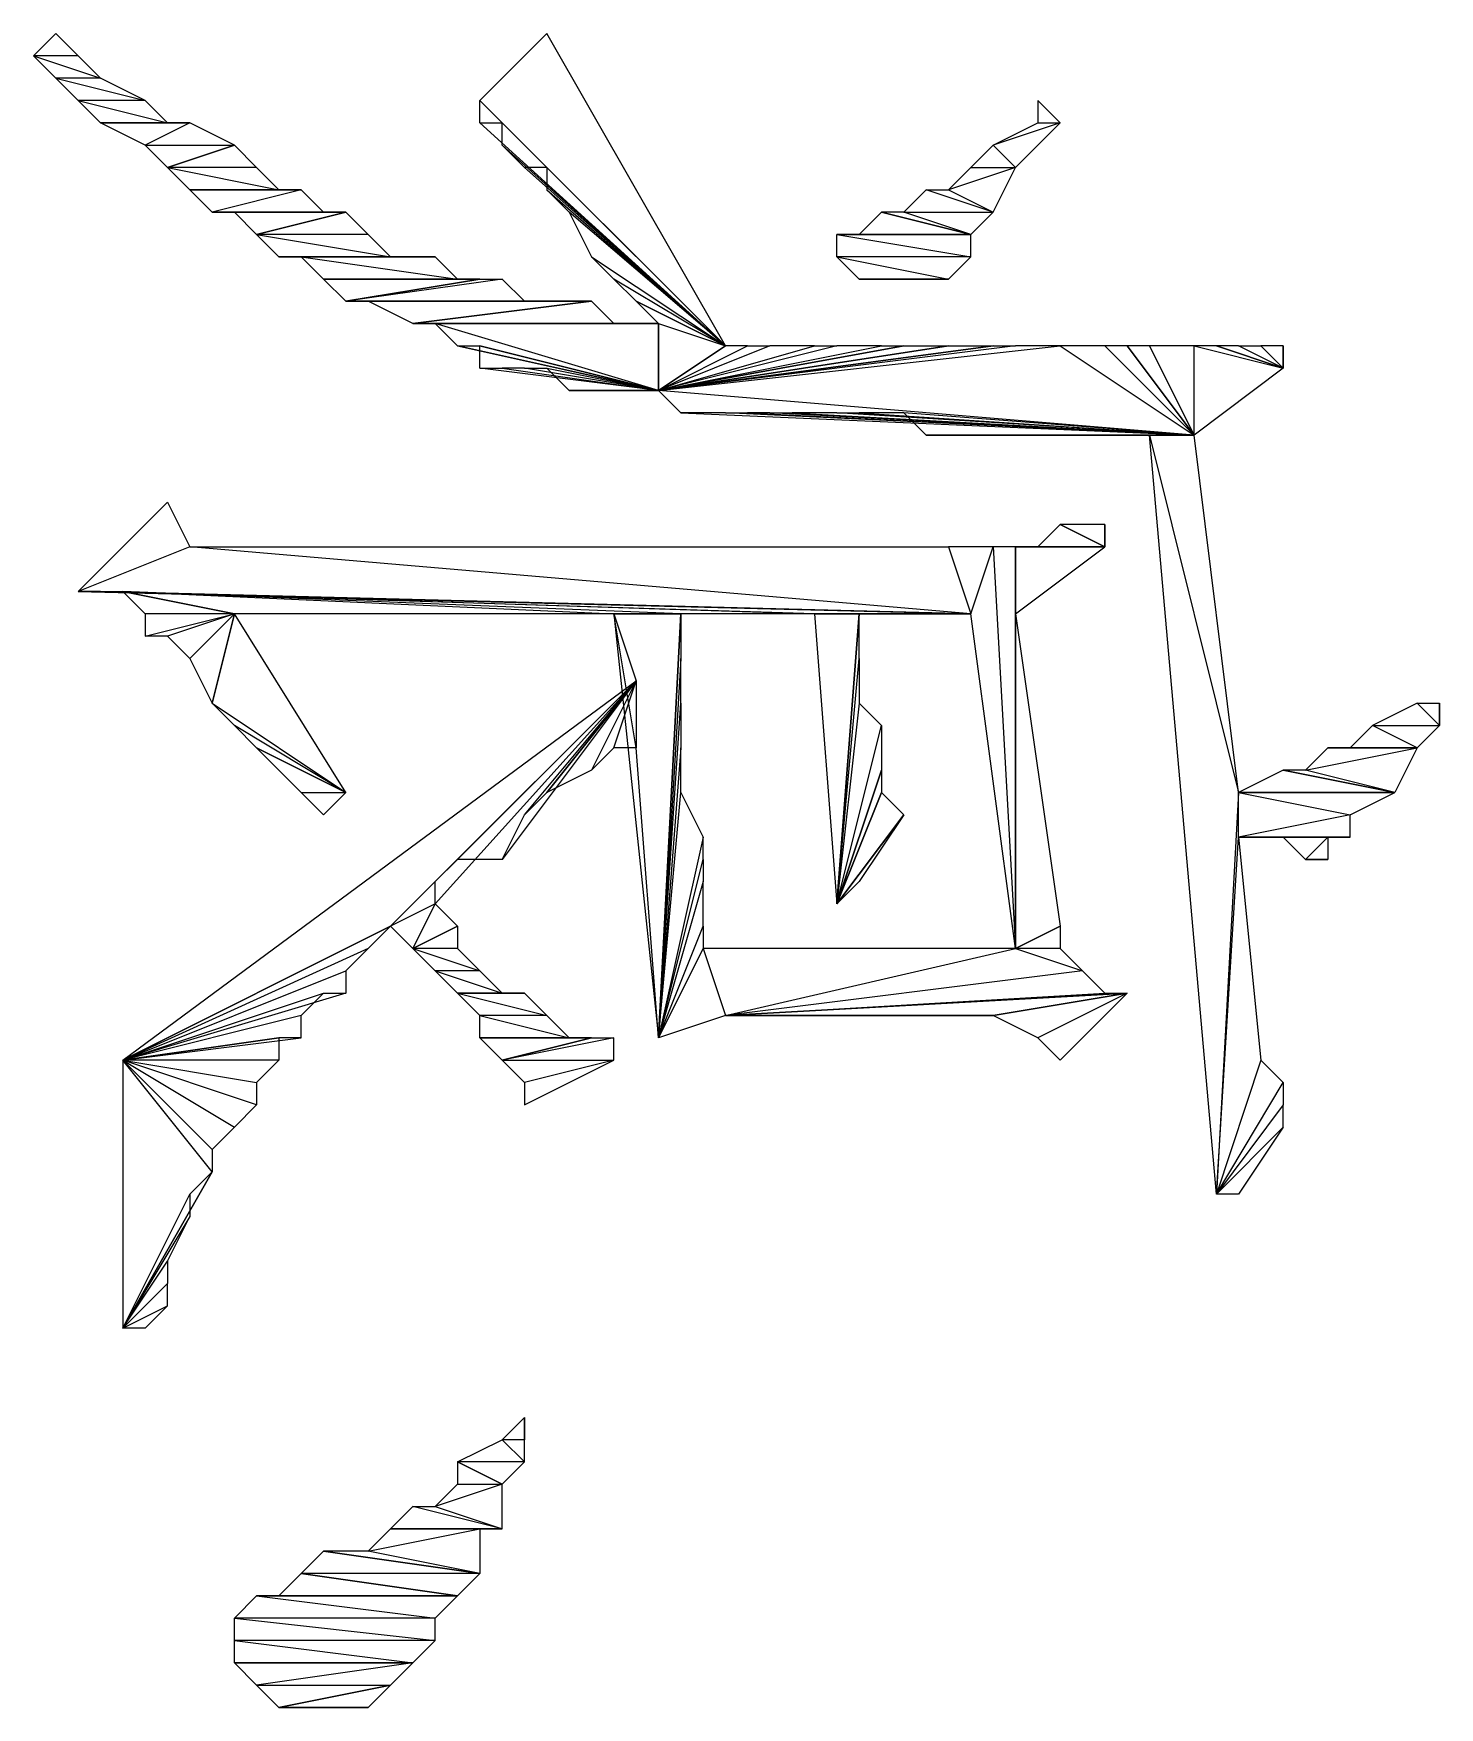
# Model space of a CAD drawing. Extents: x 0 to 7.8, y 0 to 11.
# Drawn here: x 1.825 to 1.9825, y 8.465 to 8.6525 of the extents above; entities that cross this region are included whole.
import ezdxf

# ---------------------------------------------------------------- set-up
doc = ezdxf.new("R2010")
doc.units = 0
doc.header["$MEASUREMENT"] = 0
doc.linetypes.add('AUSGEZOGEN', pattern=[0])
doc.layers.get('0').update_dxf_attribs({"linetype": 'AUSGEZOGEN'})

msp = doc.modelspace()

# ---------------------------------------------------------------- linework, layer by layer
for points in [[(1.8275, 8.6525), (1.83, 8.65), (1.83, 8.65), (1.825, 8.65), (1.8275, 8.6525)], [(1.8825, 8.6525), (1.875, 8.645), (1.875, 8.645), (1.9025, 8.6175), (1.8825, 8.6525), (1.8825, 8.6525)], [(1.83, 8.65), (1.825, 8.65), (1.825, 8.65), (1.8325, 8.6475), (1.83, 8.65)], [(1.825, 8.65), (1.8325, 8.6475), (1.8325, 8.6475), (1.8275, 8.6475), (1.825, 8.65)], [(1.8325, 8.6475), (1.8275, 8.6475), (1.8275, 8.6475), (1.8375, 8.645), (1.8325, 8.6475)], [(1.8275, 8.6475), (1.8375, 8.645), (1.8375, 8.645), (1.83, 8.645), (1.8275, 8.6475)], [(1.8375, 8.645), (1.83, 8.645), (1.83, 8.645), (1.84, 8.6425), (1.8375, 8.645)], [(1.83, 8.645), (1.84, 8.6425), (1.84, 8.6425), (1.8325, 8.6425), (1.83, 8.645)], [(1.9025, 8.6175), (1.875, 8.6425), (1.875, 8.6425), (1.875, 8.645), (1.9025, 8.6175), (1.9025, 8.6175)], [(1.9375, 8.645), (1.9375, 8.6425), (1.9375, 8.6425), (1.94, 8.6425), (1.9375, 8.645)], [(1.84, 8.6425), (1.8325, 8.6425), (1.8325, 8.6425), (1.8425, 8.6425), (1.84, 8.6425)], [(1.8325, 8.6425), (1.8425, 8.6425), (1.8425, 8.6425), (1.8375, 8.64), (1.8325, 8.6425)], [(1.8425, 8.6425), (1.8375, 8.64), (1.8375, 8.64), (1.8475, 8.64), (1.8425, 8.6425)], [(1.8775, 8.6425), (1.9025, 8.6175), (1.9025, 8.6175), (1.875, 8.6425), (1.8775, 8.6425)], [(1.9025, 8.6175), (1.8775, 8.64), (1.8775, 8.64), (1.8775, 8.6425), (1.9025, 8.6175), (1.9025, 8.6175)], [(1.9375, 8.6425), (1.94, 8.6425), (1.94, 8.6425), (1.9325, 8.64), (1.9375, 8.6425)], [(1.94, 8.6425), (1.9325, 8.64), (1.9325, 8.64), (1.935, 8.6375), (1.94, 8.6425), (1.94, 8.6425)], [(1.8375, 8.64), (1.8475, 8.64), (1.8475, 8.64), (1.84, 8.6375), (1.8375, 8.64), (1.8375, 8.64)], [(1.8475, 8.64), (1.85, 8.6375), (1.85, 8.6375), (1.84, 8.6375), (1.8475, 8.64)], [(1.88, 8.6375), (1.9025, 8.6175), (1.9025, 8.6175), (1.8775, 8.64), (1.88, 8.6375)], [(1.9325, 8.64), (1.93, 8.6375), (1.93, 8.6375), (1.935, 8.6375), (1.9325, 8.64)], [(1.85, 8.6375), (1.84, 8.6375), (1.84, 8.6375), (1.8525, 8.635), (1.85, 8.6375)], [(1.84, 8.6375), (1.8525, 8.635), (1.8525, 8.635), (1.8425, 8.635), (1.84, 8.6375)], [(1.9025, 8.6175), (1.8825, 8.6375), (1.8825, 8.6375), (1.88, 8.6375), (1.9025, 8.6175), (1.9025, 8.6175)], [(1.8825, 8.635), (1.9025, 8.6175), (1.9025, 8.6175), (1.8825, 8.6375), (1.8825, 8.635)], [(1.93, 8.6375), (1.935, 8.6375), (1.935, 8.6375), (1.9275, 8.635), (1.93, 8.6375)], [(1.935, 8.6375), (1.9275, 8.635), (1.9275, 8.635), (1.9325, 8.6325), (1.935, 8.6375), (1.935, 8.6375)], [(1.8525, 8.635), (1.8425, 8.635), (1.8425, 8.635), (1.855, 8.635), (1.8525, 8.635)], [(1.8425, 8.635), (1.855, 8.635), (1.855, 8.635), (1.845, 8.6325), (1.8425, 8.635)], [(1.855, 8.635), (1.845, 8.6325), (1.845, 8.6325), (1.8575, 8.6325), (1.855, 8.635)], [(1.9025, 8.6175), (1.885, 8.6325), (1.885, 8.6325), (1.8825, 8.635), (1.9025, 8.6175), (1.9025, 8.6175)], [(1.9225, 8.6325), (1.9325, 8.6325), (1.9325, 8.6325), (1.925, 8.635), (1.9225, 8.6325)], [(1.9325, 8.6325), (1.925, 8.635), (1.925, 8.635), (1.9275, 8.635), (1.9325, 8.6325), (1.9325, 8.6325)], [(1.845, 8.6325), (1.8575, 8.6325), (1.8575, 8.6325), (1.8475, 8.6325), (1.845, 8.6325)], [(1.8575, 8.6325), (1.8475, 8.6325), (1.8475, 8.6325), (1.86, 8.6325), (1.8575, 8.6325)], [(1.8475, 8.6325), (1.86, 8.6325), (1.86, 8.6325), (1.85, 8.63), (1.8475, 8.6325), (1.8475, 8.6325)], [(1.86, 8.6325), (1.8625, 8.63), (1.8625, 8.63), (1.85, 8.63), (1.86, 8.6325)], [(1.8875, 8.6275), (1.9025, 8.6175), (1.9025, 8.6175), (1.885, 8.6325), (1.8875, 8.6275)], [(1.92, 8.6325), (1.9175, 8.63), (1.9175, 8.63), (1.93, 8.63), (1.92, 8.6325)], [(1.92, 8.6325), (1.93, 8.63), (1.93, 8.63), (1.9225, 8.6325), (1.92, 8.6325)], [(1.93, 8.63), (1.9225, 8.6325), (1.9225, 8.6325), (1.9325, 8.6325), (1.93, 8.63)], [(1.8625, 8.63), (1.85, 8.63), (1.85, 8.63), (1.865, 8.6275), (1.8625, 8.63)], [(1.85, 8.63), (1.865, 8.6275), (1.865, 8.6275), (1.8525, 8.6275), (1.85, 8.63)], [(1.9175, 8.63), (1.93, 8.63), (1.93, 8.63), (1.915, 8.63), (1.9175, 8.63)], [(1.93, 8.63), (1.915, 8.63), (1.915, 8.63), (1.93, 8.6275), (1.93, 8.63)], [(1.915, 8.63), (1.93, 8.6275), (1.93, 8.6275), (1.915, 8.6275), (1.915, 8.63)], [(1.865, 8.6275), (1.8525, 8.6275), (1.8525, 8.6275), (1.8675, 8.6275), (1.865, 8.6275)], [(1.8525, 8.6275), (1.8675, 8.6275), (1.8675, 8.6275), (1.855, 8.6275), (1.8525, 8.6275), (1.8525, 8.6275)], [(1.8675, 8.6275), (1.87, 8.6275), (1.87, 8.6275), (1.855, 8.6275), (1.8675, 8.6275)], [(1.87, 8.6275), (1.855, 8.6275), (1.855, 8.6275), (1.8725, 8.625), (1.87, 8.6275)], [(1.855, 8.6275), (1.8725, 8.625), (1.8725, 8.625), (1.8575, 8.625), (1.855, 8.6275)], [(1.9025, 8.6175), (1.89, 8.625), (1.89, 8.625), (1.8875, 8.6275), (1.9025, 8.6175), (1.9025, 8.6175)], [(1.9275, 8.625), (1.9175, 8.625), (1.9175, 8.625), (1.915, 8.6275), (1.9275, 8.625), (1.9275, 8.625)], [(1.93, 8.6275), (1.915, 8.6275), (1.915, 8.6275), (1.9275, 8.625), (1.93, 8.6275), (1.93, 8.6275)], [(1.8725, 8.625), (1.8575, 8.625), (1.8575, 8.625), (1.875, 8.625), (1.8725, 8.625)], [(1.8575, 8.625), (1.875, 8.625), (1.875, 8.625), (1.86, 8.6225), (1.8575, 8.625), (1.8575, 8.625)], [(1.875, 8.625), (1.8775, 8.625), (1.8775, 8.625), (1.86, 8.6225), (1.875, 8.625)], [(1.8775, 8.625), (1.86, 8.6225), (1.86, 8.6225), (1.88, 8.6225), (1.8775, 8.625)], [(1.8925, 8.6225), (1.9025, 8.6175), (1.9025, 8.6175), (1.89, 8.625), (1.8925, 8.6225)], [(1.9225, 8.625), (1.9275, 8.625), (1.9275, 8.625), (1.9175, 8.625), (1.9225, 8.625)], [(1.925, 8.625), (1.9275, 8.625), (1.9275, 8.625), (1.9225, 8.625), (1.925, 8.625)], [(1.9275, 8.625), (1.9225, 8.625), (1.9225, 8.625), (1.9275, 8.625), (1.9275, 8.625)], [(1.925, 8.625), (1.925, 8.625), (1.925, 8.625), (1.9275, 8.625), (1.925, 8.625)], [(1.86, 8.6225), (1.88, 8.6225), (1.88, 8.6225), (1.8625, 8.6225), (1.86, 8.6225), (1.86, 8.6225)], [(1.88, 8.6225), (1.8825, 8.6225), (1.8825, 8.6225), (1.8625, 8.6225), (1.88, 8.6225)], [(1.8825, 8.6225), (1.8625, 8.6225), (1.8625, 8.6225), (1.8875, 8.6225), (1.8825, 8.6225)], [(1.8625, 8.6225), (1.8875, 8.6225), (1.8875, 8.6225), (1.8675, 8.62), (1.8625, 8.6225), (1.8625, 8.6225)], [(1.8875, 8.6225), (1.89, 8.62), (1.89, 8.62), (1.8675, 8.62), (1.8875, 8.6225)], [(1.8925, 8.6225), (1.895, 8.62), (1.895, 8.62), (1.9025, 8.6175), (1.8925, 8.6225)], [(1.89, 8.62), (1.8675, 8.62), (1.8675, 8.62), (1.8925, 8.62), (1.89, 8.62)], [(1.8675, 8.62), (1.8925, 8.62), (1.8925, 8.62), (1.87, 8.62), (1.8675, 8.62), (1.8675, 8.62)], [(1.8725, 8.6175), (1.895, 8.6125), (1.895, 8.6125), (1.87, 8.62), (1.8725, 8.6175)], [(1.895, 8.6125), (1.87, 8.62), (1.87, 8.62), (1.895, 8.62), (1.895, 8.6125)], [(1.87, 8.62), (1.895, 8.62), (1.895, 8.62), (1.8925, 8.62), (1.87, 8.62), (1.87, 8.62)], [(1.895, 8.62), (1.9025, 8.6175), (1.9025, 8.6175), (1.895, 8.6125), (1.895, 8.62)], [(1.8725, 8.6175), (1.875, 8.6175), (1.875, 8.6175), (1.895, 8.6125), (1.8725, 8.6175)], [(1.895, 8.6125), (1.875, 8.615), (1.875, 8.615), (1.875, 8.6175), (1.895, 8.6125), (1.895, 8.6125)], [(1.875, 8.6175), (1.895, 8.6125), (1.895, 8.6125), (1.875, 8.6175), (1.875, 8.6175), (1.875, 8.6175)], [(1.955, 8.6075), (1.895, 8.6125), (1.895, 8.6125), (1.94, 8.6175), (1.955, 8.6075)], [(1.895, 8.6125), (1.94, 8.6175), (1.94, 8.6175), (1.935, 8.6175), (1.895, 8.6125), (1.895, 8.6125)], [(1.9325, 8.6175), (1.935, 8.6175), (1.935, 8.6175), (1.895, 8.6125), (1.9325, 8.6175), (1.9325, 8.6175)], [(1.9325, 8.6175), (1.895, 8.6125), (1.895, 8.6125), (1.9275, 8.6175), (1.9325, 8.6175)], [(1.895, 8.6125), (1.9275, 8.6175), (1.9275, 8.6175), (1.9275, 8.6175), (1.895, 8.6125), (1.895, 8.6125)], [(1.9225, 8.6175), (1.9275, 8.6175), (1.9275, 8.6175), (1.895, 8.6125), (1.9225, 8.6175), (1.9225, 8.6175)], [(1.9225, 8.6175), (1.895, 8.6125), (1.895, 8.6125), (1.92, 8.6175), (1.9225, 8.6175)], [(1.895, 8.6125), (1.92, 8.6175), (1.92, 8.6175), (1.915, 8.6175), (1.895, 8.6125), (1.895, 8.6125)], [(1.915, 8.6175), (1.895, 8.6125), (1.895, 8.6125), (1.9125, 8.6175), (1.915, 8.6175)], [(1.895, 8.6125), (1.9125, 8.6175), (1.9125, 8.6175), (1.9075, 8.6175), (1.895, 8.6125), (1.895, 8.6125)], [(1.9075, 8.6175), (1.895, 8.6125), (1.895, 8.6125), (1.905, 8.6175), (1.9075, 8.6175)], [(1.895, 8.6125), (1.905, 8.6175), (1.905, 8.6175), (1.9025, 8.6175), (1.895, 8.6125), (1.895, 8.6125)], [(1.9025, 8.6175), (1.895, 8.6125), (1.895, 8.6125), (1.9025, 8.6175), (1.9025, 8.6175), (1.9025, 8.6175)], [(1.945, 8.6175), (1.94, 8.6175), (1.94, 8.6175), (1.955, 8.6075), (1.945, 8.6175), (1.945, 8.6175)], [(1.9475, 8.6175), (1.945, 8.6175), (1.945, 8.6175), (1.955, 8.6075), (1.9475, 8.6175), (1.9475, 8.6175)], [(1.95, 8.6175), (1.9475, 8.6175), (1.9475, 8.6175), (1.955, 8.6075), (1.95, 8.6175), (1.95, 8.6175)], [(1.955, 8.6175), (1.95, 8.6175), (1.95, 8.6175), (1.955, 8.6075), (1.955, 8.6175), (1.955, 8.6175)], [(1.9575, 8.6175), (1.955, 8.6175), (1.955, 8.6175), (1.965, 8.615), (1.9575, 8.6175)], [(1.955, 8.6175), (1.965, 8.615), (1.965, 8.615), (1.955, 8.6075), (1.955, 8.6175), (1.955, 8.6175)], [(1.9575, 8.6175), (1.965, 8.615), (1.965, 8.615), (1.96, 8.6175), (1.9575, 8.6175)], [(1.965, 8.615), (1.96, 8.6175), (1.96, 8.6175), (1.9625, 8.6175), (1.965, 8.615), (1.965, 8.615)], [(1.9625, 8.6175), (1.965, 8.615), (1.965, 8.615), (1.965, 8.6175), (1.9625, 8.6175)], [(1.965, 8.615), (1.965, 8.6175), (1.965, 8.6175), (1.965, 8.6175), (1.965, 8.615), (1.965, 8.615)], [(1.8775, 8.615), (1.895, 8.6125), (1.895, 8.6125), (1.875, 8.615), (1.8775, 8.615)], [(1.895, 8.6125), (1.88, 8.615), (1.88, 8.615), (1.8775, 8.615), (1.895, 8.6125), (1.895, 8.6125)], [(1.8825, 8.615), (1.895, 8.6125), (1.895, 8.6125), (1.88, 8.615), (1.8825, 8.615)], [(1.895, 8.6125), (1.885, 8.6125), (1.885, 8.6125), (1.8825, 8.615), (1.895, 8.6125), (1.895, 8.6125)], [(1.8875, 8.6125), (1.895, 8.6125), (1.895, 8.6125), (1.885, 8.6125), (1.8875, 8.6125)], [(1.895, 8.6125), (1.89, 8.6125), (1.89, 8.6125), (1.8875, 8.6125), (1.895, 8.6125), (1.895, 8.6125)], [(1.8925, 8.6125), (1.895, 8.6125), (1.895, 8.6125), (1.89, 8.6125), (1.8925, 8.6125)], [(1.8975, 8.61), (1.955, 8.6075), (1.955, 8.6075), (1.895, 8.6125), (1.8975, 8.61)], [(1.955, 8.6075), (1.9025, 8.61), (1.9025, 8.61), (1.8975, 8.61), (1.955, 8.6075), (1.955, 8.6075)], [(1.905, 8.61), (1.955, 8.6075), (1.955, 8.6075), (1.9025, 8.61), (1.905, 8.61)], [(1.955, 8.6075), (1.9075, 8.61), (1.9075, 8.61), (1.905, 8.61), (1.955, 8.6075), (1.955, 8.6075)], [(1.91, 8.61), (1.955, 8.6075), (1.955, 8.6075), (1.9075, 8.61), (1.91, 8.61)], [(1.955, 8.6075), (1.915, 8.61), (1.915, 8.61), (1.91, 8.61), (1.955, 8.6075), (1.955, 8.6075)], [(1.9175, 8.61), (1.955, 8.6075), (1.955, 8.6075), (1.915, 8.61), (1.9175, 8.61)], [(1.955, 8.6075), (1.9225, 8.61), (1.9225, 8.61), (1.9175, 8.61), (1.955, 8.6075), (1.955, 8.6075)], [(1.925, 8.6075), (1.955, 8.6075), (1.955, 8.6075), (1.9225, 8.61), (1.925, 8.6075)], [(1.925, 8.6075), (1.93, 8.6075), (1.93, 8.6075), (1.955, 8.6075), (1.925, 8.6075)], [(1.93, 8.6075), (1.955, 8.6075), (1.955, 8.6075), (1.935, 8.6075), (1.93, 8.6075), (1.93, 8.6075)], [(1.9375, 8.6075), (1.95, 8.6075), (1.95, 8.6075), (1.935, 8.6075), (1.9375, 8.6075)], [(1.95, 8.6075), (1.935, 8.6075), (1.935, 8.6075), (1.955, 8.6075), (1.95, 8.6075), (1.95, 8.6075)], [(1.9375, 8.6075), (1.9425, 8.6075), (1.9425, 8.6075), (1.95, 8.6075), (1.9375, 8.6075)], [(1.9425, 8.6075), (1.95, 8.6075), (1.95, 8.6075), (1.9475, 8.6075), (1.9425, 8.6075), (1.9425, 8.6075)], [(1.95, 8.6075), (1.96, 8.5675), (1.96, 8.5675), (1.9575, 8.5225), (1.95, 8.6075), (1.95, 8.6075)], [(1.955, 8.6075), (1.95, 8.6075), (1.95, 8.6075), (1.96, 8.5675), (1.955, 8.6075), (1.955, 8.6075)], [(1.84, 8.6), (1.8425, 8.595), (1.8425, 8.595), (1.83, 8.59), (1.84, 8.6), (1.84, 8.6)], [(1.94, 8.5975), (1.9375, 8.595), (1.9375, 8.595), (1.945, 8.595), (1.94, 8.5975)], [(1.94, 8.5975), (1.945, 8.595), (1.945, 8.595), (1.945, 8.5975), (1.94, 8.5975)], [(1.945, 8.595), (1.945, 8.5975), (1.945, 8.5975), (1.945, 8.5975), (1.945, 8.595), (1.945, 8.595)], [(1.83, 8.59), (1.93, 8.5875), (1.93, 8.5875), (1.8425, 8.595), (1.83, 8.59)], [(1.93, 8.5875), (1.8425, 8.595), (1.8425, 8.595), (1.9275, 8.595), (1.93, 8.5875), (1.93, 8.5875)], [(1.9275, 8.595), (1.93, 8.5875), (1.93, 8.5875), (1.9325, 8.595), (1.9275, 8.595)], [(1.93, 8.5875), (1.9325, 8.595), (1.9325, 8.595), (1.935, 8.55), (1.93, 8.5875)], [(1.9325, 8.595), (1.935, 8.55), (1.935, 8.55), (1.935, 8.595), (1.9325, 8.595), (1.9325, 8.595)], [(1.9375, 8.595), (1.945, 8.595), (1.945, 8.595), (1.935, 8.595), (1.9375, 8.595)], [(1.945, 8.595), (1.935, 8.595), (1.935, 8.595), (1.935, 8.5875), (1.945, 8.595), (1.945, 8.595)], [(1.935, 8.55), (1.935, 8.5875), (1.935, 8.5875), (1.935, 8.595), (1.935, 8.55), (1.935, 8.55)], [(1.93, 8.5875), (1.8325, 8.59), (1.8325, 8.59), (1.83, 8.59), (1.93, 8.5875), (1.93, 8.5875)], [(1.835, 8.59), (1.9125, 8.5875), (1.9125, 8.5875), (1.8325, 8.59), (1.835, 8.59)], [(1.9125, 8.5875), (1.8325, 8.59), (1.8325, 8.59), (1.93, 8.5875), (1.9125, 8.5875)], [(1.8325, 8.59), (1.93, 8.5875), (1.93, 8.5875), (1.8325, 8.59), (1.8325, 8.59)], [(1.9125, 8.5875), (1.8975, 8.5875), (1.8975, 8.5875), (1.835, 8.59), (1.9125, 8.5875)], [(1.8975, 8.5875), (1.835, 8.59), (1.835, 8.59), (1.89, 8.5875), (1.8975, 8.5875)], [(1.835, 8.59), (1.89, 8.5875), (1.89, 8.5875), (1.8475, 8.5875), (1.835, 8.59), (1.835, 8.59)], [(1.835, 8.59), (1.8475, 8.5875), (1.8475, 8.5875), (1.8375, 8.5875), (1.835, 8.59), (1.835, 8.59)], [(1.8375, 8.5875), (1.8375, 8.585), (1.8375, 8.585), (1.8475, 8.5875), (1.8375, 8.5875)], [(1.8375, 8.585), (1.8475, 8.5875), (1.8475, 8.5875), (1.84, 8.585), (1.8375, 8.585)], [(1.8475, 8.5875), (1.84, 8.585), (1.84, 8.585), (1.8425, 8.5825), (1.8475, 8.5875), (1.8475, 8.5875)], [(1.8475, 8.5875), (1.8425, 8.5825), (1.8425, 8.5825), (1.845, 8.5775), (1.8475, 8.5875), (1.8475, 8.5875)], [(1.8475, 8.5875), (1.845, 8.5775), (1.845, 8.5775), (1.86, 8.5675), (1.8475, 8.5875), (1.8475, 8.5875)], [(1.8925, 8.58), (1.8925, 8.5725), (1.8925, 8.5725), (1.89, 8.5875), (1.8925, 8.58)], [(1.8925, 8.5725), (1.89, 8.5875), (1.89, 8.5875), (1.895, 8.54), (1.8925, 8.5725)], [(1.89, 8.5875), (1.895, 8.54), (1.895, 8.54), (1.8975, 8.5875), (1.89, 8.5875), (1.89, 8.5875)], [(1.8975, 8.5825), (1.895, 8.54), (1.895, 8.54), (1.8975, 8.5875), (1.8975, 8.5825)], [(1.895, 8.54), (1.8975, 8.5875), (1.8975, 8.5875), (1.8975, 8.5875), (1.895, 8.54), (1.895, 8.54)], [(1.93, 8.5875), (1.9175, 8.5875), (1.9175, 8.5875), (1.9125, 8.5875), (1.93, 8.5875)], [(1.9175, 8.5875), (1.9125, 8.5875), (1.9125, 8.5875), (1.915, 8.555), (1.9175, 8.5875), (1.9175, 8.5875)], [(1.915, 8.555), (1.9175, 8.5825), (1.9175, 8.5825), (1.9175, 8.5875), (1.915, 8.555), (1.915, 8.555)], [(1.9175, 8.5875), (1.9175, 8.5875), (1.9175, 8.5875), (1.915, 8.555), (1.9175, 8.5875), (1.9175, 8.5875)], [(1.94, 8.5525), (1.935, 8.55), (1.935, 8.55), (1.935, 8.5875), (1.94, 8.5525)], [(1.895, 8.54), (1.8975, 8.5775), (1.8975, 8.5775), (1.8975, 8.5825), (1.895, 8.54), (1.895, 8.54)], [(1.9175, 8.5775), (1.915, 8.555), (1.915, 8.555), (1.9175, 8.5825), (1.9175, 8.5775)], [(1.8925, 8.58), (1.865, 8.5525), (1.865, 8.5525), (1.835, 8.5375), (1.8925, 8.58), (1.8925, 8.58)], [(1.8925, 8.58), (1.87, 8.555), (1.87, 8.555), (1.865, 8.5525), (1.8925, 8.58), (1.8925, 8.58)], [(1.8725, 8.56), (1.87, 8.5575), (1.87, 8.5575), (1.8925, 8.58), (1.8725, 8.56)], [(1.87, 8.5575), (1.8925, 8.58), (1.8925, 8.58), (1.87, 8.555), (1.87, 8.5575)], [(1.8925, 8.58), (1.8775, 8.56), (1.8775, 8.56), (1.8725, 8.56), (1.8925, 8.58), (1.8925, 8.58)], [(1.88, 8.565), (1.8925, 8.58), (1.8925, 8.58), (1.8775, 8.56), (1.88, 8.565)], [(1.8825, 8.5675), (1.88, 8.565), (1.88, 8.565), (1.8925, 8.58), (1.8825, 8.5675)], [(1.8925, 8.58), (1.8875, 8.57), (1.8875, 8.57), (1.8825, 8.5675), (1.8925, 8.58), (1.8925, 8.58)], [(1.89, 8.5725), (1.8925, 8.58), (1.8925, 8.58), (1.8875, 8.57), (1.89, 8.5725)], [(1.8925, 8.5725), (1.89, 8.5725), (1.89, 8.5725), (1.8925, 8.58), (1.8925, 8.5725)], [(1.86, 8.5675), (1.8475, 8.575), (1.8475, 8.575), (1.845, 8.5775), (1.86, 8.5675), (1.86, 8.5675)], [(1.8975, 8.5725), (1.895, 8.54), (1.895, 8.54), (1.8975, 8.5775), (1.8975, 8.5725)], [(1.915, 8.555), (1.92, 8.575), (1.92, 8.575), (1.9175, 8.5775), (1.915, 8.555), (1.915, 8.555)], [(1.975, 8.575), (1.9825, 8.575), (1.9825, 8.575), (1.98, 8.5775), (1.975, 8.575)], [(1.9825, 8.575), (1.98, 8.5775), (1.98, 8.5775), (1.9825, 8.5775), (1.9825, 8.575), (1.9825, 8.575)], [(1.9825, 8.5775), (1.9825, 8.5775), (1.9825, 8.5775), (1.9825, 8.575), (1.9825, 8.5775), (1.9825, 8.5775)], [(1.85, 8.5725), (1.86, 8.5675), (1.86, 8.5675), (1.8475, 8.575), (1.85, 8.5725)], [(1.92, 8.57), (1.915, 8.555), (1.915, 8.555), (1.92, 8.575), (1.92, 8.57)], [(1.9725, 8.5725), (1.98, 8.5725), (1.98, 8.5725), (1.975, 8.575), (1.9725, 8.5725)], [(1.98, 8.5725), (1.975, 8.575), (1.975, 8.575), (1.9825, 8.575), (1.98, 8.5725)], [(1.85, 8.5725), (1.855, 8.5675), (1.855, 8.5675), (1.86, 8.5675), (1.85, 8.5725)], [(1.895, 8.54), (1.8975, 8.5675), (1.8975, 8.5675), (1.8975, 8.5725), (1.895, 8.54), (1.895, 8.54)], [(1.9775, 8.5675), (1.9675, 8.57), (1.9675, 8.57), (1.98, 8.5725), (1.9775, 8.5675)], [(1.9675, 8.57), (1.98, 8.5725), (1.98, 8.5725), (1.97, 8.5725), (1.9675, 8.57)], [(1.98, 8.5725), (1.97, 8.5725), (1.97, 8.5725), (1.9725, 8.5725), (1.98, 8.5725), (1.98, 8.5725)], [(1.92, 8.5675), (1.915, 8.555), (1.915, 8.555), (1.92, 8.57), (1.92, 8.5675)], [(1.915, 8.555), (1.92, 8.57), (1.92, 8.57), (1.92, 8.57), (1.915, 8.555), (1.915, 8.555)], [(1.965, 8.57), (1.96, 8.5675), (1.96, 8.5675), (1.9775, 8.5675), (1.965, 8.57)], [(1.965, 8.57), (1.9775, 8.5675), (1.9775, 8.5675), (1.9675, 8.57), (1.965, 8.57)], [(1.855, 8.5675), (1.86, 8.5675), (1.86, 8.5675), (1.8575, 8.565), (1.855, 8.5675), (1.855, 8.5675)], [(1.9, 8.5625), (1.895, 8.54), (1.895, 8.54), (1.8975, 8.5675), (1.9, 8.5625)], [(1.9225, 8.565), (1.915, 8.555), (1.915, 8.555), (1.92, 8.5675), (1.9225, 8.565)], [(1.915, 8.555), (1.92, 8.5675), (1.92, 8.5675), (1.92, 8.5675), (1.915, 8.555), (1.915, 8.555)], [(1.9575, 8.5225), (1.96, 8.5625), (1.96, 8.5625), (1.96, 8.5675), (1.9575, 8.5225), (1.9575, 8.5225)], [(1.96, 8.5675), (1.9775, 8.5675), (1.9775, 8.5675), (1.96, 8.5675), (1.96, 8.5675)], [(1.9775, 8.5675), (1.96, 8.5675), (1.96, 8.5675), (1.9725, 8.565), (1.9775, 8.5675)], [(1.96, 8.5675), (1.9725, 8.565), (1.9725, 8.565), (1.96, 8.5625), (1.96, 8.5675)], [(1.9175, 8.5575), (1.915, 8.555), (1.915, 8.555), (1.9225, 8.565), (1.9175, 8.5575)], [(1.915, 8.555), (1.9225, 8.565), (1.9225, 8.565), (1.9225, 8.565), (1.915, 8.555), (1.915, 8.555)], [(1.9725, 8.565), (1.96, 8.5625), (1.96, 8.5625), (1.9725, 8.5625), (1.9725, 8.565), (1.9725, 8.565)], [(1.895, 8.54), (1.9, 8.56), (1.9, 8.56), (1.9, 8.5625), (1.895, 8.54), (1.895, 8.54)], [(1.9625, 8.5375), (1.9575, 8.5225), (1.9575, 8.5225), (1.96, 8.5625), (1.9625, 8.5375)], [(1.965, 8.5625), (1.9725, 8.5625), (1.9725, 8.5625), (1.96, 8.5625), (1.965, 8.5625)], [(1.9725, 8.5625), (1.96, 8.5625), (1.96, 8.5625), (1.96, 8.5625), (1.9725, 8.5625), (1.9725, 8.5625)], [(1.9675, 8.56), (1.97, 8.5625), (1.97, 8.5625), (1.965, 8.5625), (1.9675, 8.56)], [(1.97, 8.5625), (1.965, 8.5625), (1.965, 8.5625), (1.9725, 8.5625), (1.97, 8.5625)], [(1.97, 8.56), (1.9675, 8.56), (1.9675, 8.56), (1.97, 8.5625), (1.97, 8.56)], [(1.9, 8.5575), (1.895, 8.54), (1.895, 8.54), (1.9, 8.56), (1.9, 8.5575)], [(1.97, 8.56), (1.97, 8.56), (1.97, 8.56), (1.9675, 8.56), (1.97, 8.56)], [(1.895, 8.54), (1.9, 8.5525), (1.9, 8.5525), (1.9, 8.5575), (1.895, 8.54), (1.895, 8.54)], [(1.865, 8.5525), (1.8675, 8.55), (1.8675, 8.55), (1.87, 8.555), (1.865, 8.5525), (1.865, 8.5525)], [(1.8725, 8.5525), (1.8675, 8.55), (1.8675, 8.55), (1.87, 8.555), (1.8725, 8.5525)], [(1.8675, 8.55), (1.87, 8.555), (1.87, 8.555), (1.87, 8.555), (1.8675, 8.55), (1.8675, 8.55)], [(1.8625, 8.55), (1.835, 8.5375), (1.835, 8.5375), (1.865, 8.5525), (1.8625, 8.55)], [(1.835, 8.5375), (1.865, 8.5525), (1.865, 8.5525), (1.865, 8.5525), (1.835, 8.5375)], [(1.865, 8.5525), (1.865, 8.5525), (1.865, 8.5525), (1.8675, 8.55), (1.865, 8.5525)], [(1.8725, 8.5525), (1.8725, 8.55), (1.8725, 8.55), (1.8675, 8.55), (1.8725, 8.5525)], [(1.9, 8.55), (1.895, 8.54), (1.895, 8.54), (1.9, 8.5525), (1.9, 8.55)], [(1.94, 8.5525), (1.94, 8.55), (1.94, 8.55), (1.935, 8.55), (1.94, 8.5525), (1.94, 8.5525)], [(1.835, 8.5375), (1.86, 8.5475), (1.86, 8.5475), (1.8625, 8.55), (1.835, 8.5375), (1.835, 8.5375)], [(1.8725, 8.55), (1.8675, 8.55), (1.8675, 8.55), (1.875, 8.5475), (1.8725, 8.55)], [(1.8675, 8.55), (1.875, 8.5475), (1.875, 8.5475), (1.87, 8.5475), (1.8675, 8.55)], [(1.9, 8.55), (1.9025, 8.5425), (1.9025, 8.5425), (1.895, 8.54), (1.9, 8.55), (1.9, 8.55)], [(1.9, 8.55), (1.9, 8.55), (1.9, 8.55), (1.895, 8.54), (1.9, 8.55), (1.9, 8.55)], [(1.9025, 8.5425), (1.935, 8.55), (1.935, 8.55), (1.9, 8.55), (1.9025, 8.5425), (1.9025, 8.5425)], [(1.9425, 8.5475), (1.9025, 8.5425), (1.9025, 8.5425), (1.935, 8.55), (1.9425, 8.5475)], [(1.94, 8.55), (1.935, 8.55), (1.935, 8.55), (1.9425, 8.5475), (1.94, 8.55), (1.94, 8.55)], [(1.86, 8.545), (1.835, 8.5375), (1.835, 8.5375), (1.86, 8.5475), (1.86, 8.545)], [(1.875, 8.5475), (1.87, 8.5475), (1.87, 8.5475), (1.8775, 8.545), (1.875, 8.5475)], [(1.87, 8.5475), (1.8775, 8.545), (1.8775, 8.545), (1.8725, 8.545), (1.87, 8.5475), (1.87, 8.5475)], [(1.9025, 8.5425), (1.945, 8.545), (1.945, 8.545), (1.9425, 8.5475), (1.9025, 8.5425), (1.9025, 8.5425)], [(1.855, 8.5425), (1.835, 8.5375), (1.835, 8.5375), (1.8575, 8.545), (1.855, 8.5425)], [(1.835, 8.5375), (1.8575, 8.545), (1.8575, 8.545), (1.86, 8.545), (1.835, 8.5375), (1.835, 8.5375)], [(1.8775, 8.545), (1.88, 8.545), (1.88, 8.545), (1.8725, 8.545), (1.8775, 8.545)], [(1.88, 8.545), (1.8725, 8.545), (1.8725, 8.545), (1.8825, 8.5425), (1.88, 8.545)], [(1.8725, 8.545), (1.8825, 8.5425), (1.8825, 8.5425), (1.875, 8.5425), (1.8725, 8.545)], [(1.9325, 8.5425), (1.9025, 8.5425), (1.9025, 8.5425), (1.9475, 8.545), (1.9325, 8.5425), (1.9325, 8.5425)], [(1.9475, 8.545), (1.9025, 8.5425), (1.9025, 8.5425), (1.945, 8.545), (1.9475, 8.545)], [(1.9325, 8.5425), (1.9325, 8.5425), (1.9325, 8.5425), (1.9475, 8.545), (1.9325, 8.5425)], [(1.9325, 8.5425), (1.9475, 8.545), (1.9475, 8.545), (1.9375, 8.54), (1.9325, 8.5425)], [(1.9475, 8.545), (1.9375, 8.54), (1.9375, 8.54), (1.94, 8.5375), (1.9475, 8.545), (1.9475, 8.545)], [(1.835, 8.5375), (1.855, 8.54), (1.855, 8.54), (1.855, 8.5425), (1.835, 8.5375), (1.835, 8.5375)], [(1.8825, 8.5425), (1.875, 8.5425), (1.875, 8.5425), (1.885, 8.54), (1.8825, 8.5425)], [(1.875, 8.5425), (1.885, 8.54), (1.885, 8.54), (1.875, 8.54), (1.875, 8.5425)], [(1.905, 8.5425), (1.9325, 8.5425), (1.9325, 8.5425), (1.9025, 8.5425), (1.905, 8.5425)], [(1.9325, 8.5425), (1.91, 8.5425), (1.91, 8.5425), (1.905, 8.5425), (1.9325, 8.5425), (1.9325, 8.5425)], [(1.915, 8.5425), (1.9325, 8.5425), (1.9325, 8.5425), (1.91, 8.5425), (1.915, 8.5425)], [(1.9325, 8.5425), (1.92, 8.5425), (1.92, 8.5425), (1.915, 8.5425), (1.9325, 8.5425), (1.9325, 8.5425)], [(1.9225, 8.5425), (1.9325, 8.5425), (1.9325, 8.5425), (1.92, 8.5425), (1.9225, 8.5425)], [(1.9325, 8.5425), (1.925, 8.5425), (1.925, 8.5425), (1.9225, 8.5425), (1.9325, 8.5425), (1.9325, 8.5425)], [(1.9275, 8.5425), (1.9325, 8.5425), (1.9325, 8.5425), (1.925, 8.5425), (1.9275, 8.5425)], [(1.9275, 8.5425), (1.93, 8.5425), (1.93, 8.5425), (1.9325, 8.5425), (1.9275, 8.5425)], [(1.93, 8.5425), (1.9325, 8.5425), (1.9325, 8.5425), (1.9325, 8.5425), (1.93, 8.5425)], [(1.9325, 8.5425), (1.9325, 8.5425), (1.9325, 8.5425), (1.9325, 8.5425), (1.9325, 8.5425), (1.9325, 8.5425)], [(1.8525, 8.54), (1.8525, 8.5375), (1.8525, 8.5375), (1.835, 8.5375), (1.8525, 8.54)], [(1.8525, 8.54), (1.835, 8.5375), (1.835, 8.5375), (1.855, 8.54), (1.8525, 8.54)], [(1.885, 8.54), (1.875, 8.54), (1.875, 8.54), (1.8875, 8.54), (1.885, 8.54)], [(1.875, 8.54), (1.8875, 8.54), (1.8875, 8.54), (1.8775, 8.5375), (1.875, 8.54), (1.875, 8.54)], [(1.8875, 8.54), (1.89, 8.54), (1.89, 8.54), (1.8775, 8.5375), (1.8875, 8.54)], [(1.89, 8.54), (1.8775, 8.5375), (1.8775, 8.5375), (1.89, 8.5375), (1.89, 8.54)], [(1.85, 8.535), (1.85, 8.5325), (1.85, 8.5325), (1.835, 8.5375), (1.85, 8.535)], [(1.85, 8.5325), (1.835, 8.5375), (1.835, 8.5375), (1.8475, 8.53), (1.85, 8.5325)], [(1.835, 8.5375), (1.8475, 8.53), (1.8475, 8.53), (1.845, 8.5275), (1.835, 8.5375), (1.835, 8.5375)], [(1.845, 8.5275), (1.845, 8.525), (1.845, 8.525), (1.835, 8.5375), (1.845, 8.5275)], [(1.845, 8.525), (1.835, 8.5375), (1.835, 8.5375), (1.835, 8.5075), (1.845, 8.525), (1.845, 8.525)], [(1.8525, 8.5375), (1.835, 8.5375), (1.835, 8.5375), (1.85, 8.535), (1.8525, 8.5375), (1.8525, 8.5375)], [(1.8775, 8.5375), (1.89, 8.5375), (1.89, 8.5375), (1.88, 8.535), (1.8775, 8.5375)], [(1.89, 8.5375), (1.88, 8.535), (1.88, 8.535), (1.88, 8.5325), (1.89, 8.5375), (1.89, 8.5375)], [(1.9575, 8.5225), (1.965, 8.535), (1.965, 8.535), (1.9625, 8.5375), (1.9575, 8.5225), (1.9575, 8.5225)], [(1.965, 8.5325), (1.9575, 8.5225), (1.9575, 8.5225), (1.965, 8.535), (1.965, 8.5325)], [(1.9575, 8.5225), (1.965, 8.53), (1.965, 8.53), (1.965, 8.5325), (1.9575, 8.5225), (1.9575, 8.5225)], [(1.96, 8.5225), (1.9575, 8.5225), (1.9575, 8.5225), (1.965, 8.53), (1.96, 8.5225)], [(1.835, 8.5075), (1.8425, 8.5225), (1.8425, 8.5225), (1.845, 8.525), (1.835, 8.5075), (1.835, 8.5075)], [(1.8425, 8.52), (1.835, 8.5075), (1.835, 8.5075), (1.8425, 8.5225), (1.8425, 8.52)], [(1.835, 8.5075), (1.84, 8.515), (1.84, 8.515), (1.8425, 8.52), (1.835, 8.5075), (1.835, 8.5075)], [(1.84, 8.5125), (1.835, 8.5075), (1.835, 8.5075), (1.84, 8.515), (1.84, 8.5125)], [(1.835, 8.5075), (1.84, 8.51), (1.84, 8.51), (1.84, 8.5125), (1.835, 8.5075), (1.835, 8.5075)], [(1.8375, 8.5075), (1.835, 8.5075), (1.835, 8.5075), (1.84, 8.51), (1.8375, 8.5075)], [(1.88, 8.4975), (1.88, 8.495), (1.88, 8.495), (1.8775, 8.495), (1.88, 8.4975)], [(1.88, 8.4975), (1.88, 8.4975), (1.88, 8.4975), (1.88, 8.495), (1.88, 8.4975)], [(1.8775, 8.495), (1.88, 8.4925), (1.88, 8.4925), (1.8725, 8.4925), (1.8775, 8.495)], [(1.88, 8.495), (1.8775, 8.495), (1.8775, 8.495), (1.88, 8.4925), (1.88, 8.495)], [(1.8725, 8.4925), (1.8725, 8.49), (1.8725, 8.49), (1.8775, 8.49), (1.8725, 8.4925)], [(1.88, 8.4925), (1.8725, 8.4925), (1.8725, 8.4925), (1.8775, 8.49), (1.88, 8.4925), (1.88, 8.4925)], [(1.8725, 8.49), (1.8775, 8.49), (1.8775, 8.49), (1.87, 8.4875), (1.8725, 8.49)], [(1.8775, 8.49), (1.87, 8.4875), (1.87, 8.4875), (1.8775, 8.485), (1.8775, 8.49), (1.8775, 8.49)], [(1.865, 8.485), (1.8775, 8.485), (1.8775, 8.485), (1.8675, 8.4875), (1.865, 8.485)], [(1.8775, 8.485), (1.8675, 8.4875), (1.8675, 8.4875), (1.87, 8.4875), (1.8775, 8.485), (1.8775, 8.485)], [(1.875, 8.48), (1.8625, 8.4825), (1.8625, 8.4825), (1.875, 8.485), (1.875, 8.48)], [(1.8625, 8.4825), (1.875, 8.485), (1.875, 8.485), (1.865, 8.485), (1.8625, 8.4825)], [(1.875, 8.485), (1.865, 8.485), (1.865, 8.485), (1.8775, 8.485), (1.875, 8.485)], [(1.8575, 8.4825), (1.875, 8.48), (1.875, 8.48), (1.855, 8.48), (1.8575, 8.4825)], [(1.8575, 8.4825), (1.8575, 8.4825), (1.8575, 8.4825), (1.875, 8.48), (1.8575, 8.4825)], [(1.8575, 8.4825), (1.875, 8.48), (1.875, 8.48), (1.8625, 8.4825), (1.8575, 8.4825)], [(1.855, 8.48), (1.8525, 8.4775), (1.8525, 8.4775), (1.8725, 8.4775), (1.855, 8.48)], [(1.875, 8.48), (1.855, 8.48), (1.855, 8.48), (1.8725, 8.4775), (1.875, 8.48), (1.875, 8.48)], [(1.85, 8.4775), (1.87, 8.475), (1.87, 8.475), (1.8475, 8.475), (1.85, 8.4775)], [(1.8525, 8.4775), (1.8725, 8.4775), (1.8725, 8.4775), (1.85, 8.4775), (1.8525, 8.4775)], [(1.8725, 8.4775), (1.85, 8.4775), (1.85, 8.4775), (1.87, 8.475), (1.8725, 8.4775)], [(1.87, 8.475), (1.8475, 8.475), (1.8475, 8.475), (1.87, 8.4725), (1.87, 8.475)], [(1.8475, 8.475), (1.87, 8.4725), (1.87, 8.4725), (1.8475, 8.4725), (1.8475, 8.475)], [(1.87, 8.4725), (1.8475, 8.4725), (1.8475, 8.4725), (1.8675, 8.47), (1.87, 8.4725)], [(1.8475, 8.4725), (1.8675, 8.47), (1.8675, 8.47), (1.8475, 8.47), (1.8475, 8.4725)], [(1.8675, 8.47), (1.8475, 8.47), (1.8475, 8.47), (1.8675, 8.47), (1.8675, 8.47)], [(1.8475, 8.47), (1.8675, 8.47), (1.8675, 8.47), (1.85, 8.4675), (1.8475, 8.47)], [(1.8675, 8.47), (1.85, 8.4675), (1.85, 8.4675), (1.865, 8.4675), (1.8675, 8.47)], [(1.85, 8.4675), (1.865, 8.4675), (1.865, 8.4675), (1.8525, 8.465), (1.85, 8.4675), (1.85, 8.4675)], [(1.865, 8.4675), (1.8625, 8.465), (1.8625, 8.465), (1.8525, 8.465), (1.865, 8.4675)], [(1.8625, 8.465), (1.8525, 8.465), (1.8525, 8.465), (1.8575, 8.465), (1.8625, 8.465)], [(1.8525, 8.465), (1.8575, 8.465), (1.8575, 8.465), (1.855, 8.465), (1.8525, 8.465), (1.8525, 8.465)]]:
    msp.add_lwpolyline(points)

doc.saveas('drawing.dxf')
